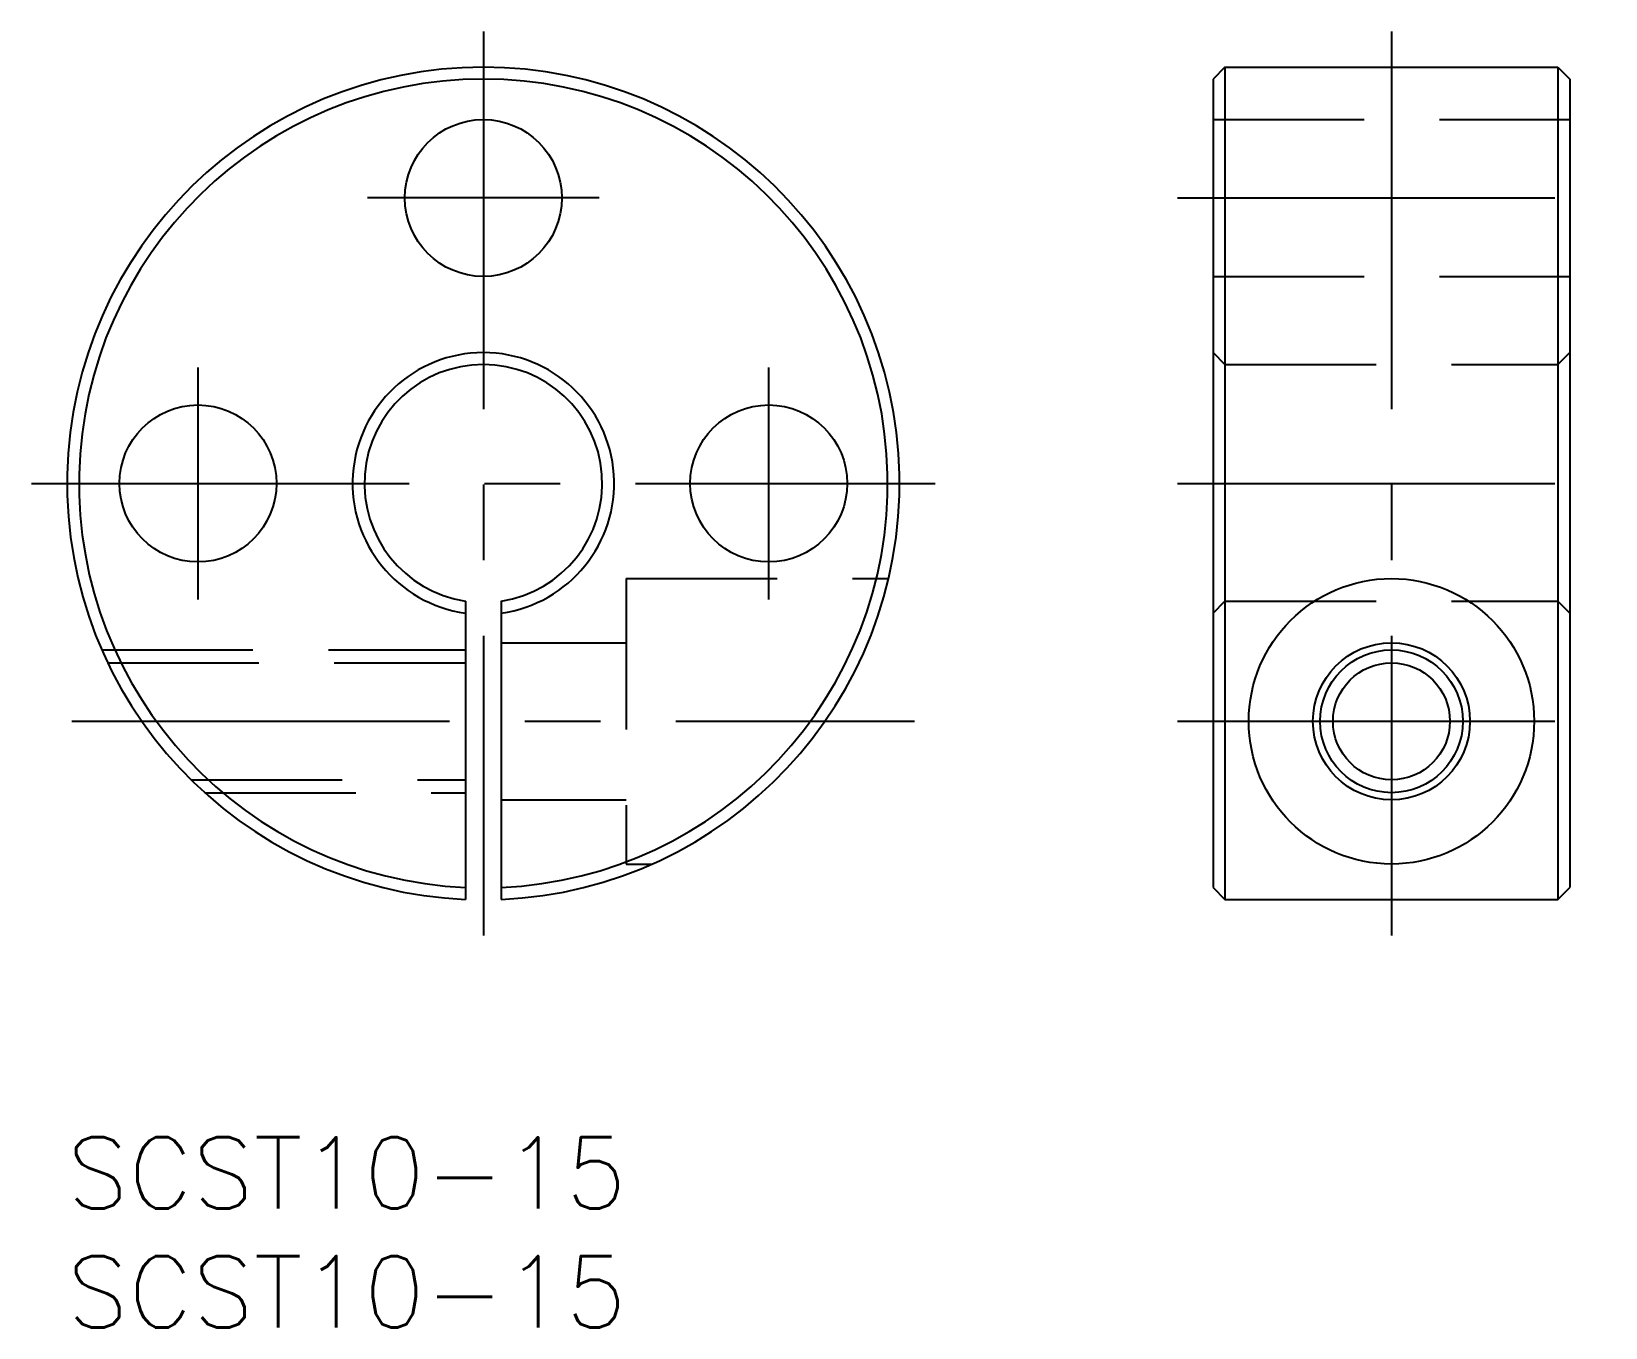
# Model space of a CAD drawing. Extents: x -1.5 to 64.7, y -8 to 46.5.
import ezdxf

# ---------------------------------------------------------------- set-up
doc = ezdxf.new("R2010")
doc.units = 0
doc.header["$LTSCALE"] = 0.5
doc.linetypes.add('CENTER', pattern=[50.8, 31.75, -6.35, 6.35, -6.35])
doc.linetypes.add('DASHED', pattern=[19.05, 12.7, -6.35])
for name, color, linetype in [('MSM_CENTER', 1, 'CENTER'), ('MSM_CONTINUOUS', 7, 'CONTINUOUS'), ('MSM_DASHED', 4, 'DASHED'), ('MSM_NARROW', 5, 'CONTINUOUS'), ('MSM_PART_NUMBER', 7, 'CONTINUOUS')]:
    doc.layers.add(name, color=color, linetype=linetype)
doc.styles.get("Standard").update_dxf_attribs({"font": 'txt.shx', "height": 3, "bigfont": 'bigfont.shx'})

# ---------------------------------------------------------------- blocks, each defined once
blk = doc.blocks.new('*U3')
at = {"layer": 'MSM_PART_NUMBER'}
blk.add_text('SCST10-15', height=3, dxfattribs=at).set_placement((0, -3))
blk = doc.blocks.new('*U4')
at = {"layer": 'MSM_PART_NUMBER'}
blk.add_text('SCST10-15', height=3, dxfattribs=at).set_placement((0, -8))

msp = doc.modelspace()

# ---------------------------------------------------------------- linework, layer by layer
at = {"layer": 'MSM_CENTER'}
for p, q in [((17.5, 46.484), (17.5, 8.484)), ((55.685, 46.484), (55.685, 8.484)), ((22.376, 39.484), (12.624, 39.484)), ((46.685, 39.484), (64.685, 39.484)), ((5.5, 32.36), (5.5, 22.608)), ((29.5, 22.608), (29.5, 32.36)), ((-1.5, 27.484), (36.5, 27.484)), ((46.685, 27.484), (64.685, 27.484)), ((0.195, 17.484), (35.625, 17.484)), ((46.685, 17.484), (64.685, 17.484))]:
    msp.add_line(p, q, dxfattribs=at)
at = {"layer": 'MSM_CONTINUOUS'}
for p, q in [((48.685, 44.984), (48.185, 44.484)), ((48.185, 44.484), (48.185, 10.5)), ((48.685, 44.984), (48.685, 10)), ((48.685, 44.984), (62.685, 44.984)), ((52.185, 44.984), (52.185, 44.984)), ((55.685, 44.984), (55.685, 44.984)), ((62.685, 44.984), (62.685, 10)), ((62.685, 44.984), (63.185, 44.484)), ((63.185, 44.484), (63.185, 10.5)), ((16.75, 22.54), (16.75, 10)), ((18.25, 22.54), (18.25, 10)), ((48.185, 10.5), (48.685, 10)), ((48.685, 10), (62.685, 10)), ((62.685, 10), (63.185, 10.5))]:
    msp.add_line(p, q, dxfattribs=at)
for centre, radius in [((17.5, 39.484), 3.3), ((5.5, 27.484), 3.3), ((29.5, 27.484), 3.3), ((55.685, 17.484), 6), ((55.685, 17.484), 3.3), ((55.685, 17.484), 2.458)]:
    msp.add_circle(centre, radius, dxfattribs=at)
for radius, start, end in [(17.5, 272.45629, 267.54371), (17, 272.52858, 267.47142), (5.5, 277.83748, 262.16252), (5, 278.62693, 261.37307)]:
    msp.add_arc((17.5, 27.484), radius, start, end, dxfattribs=at)
at = {"layer": 'MSM_DASHED'}
for p, q in [((48.185, 42.784), (63.185, 42.784)), ((48.185, 36.184), (63.185, 36.184)), ((48.185, 32.984), (48.685, 32.484)), ((48.685, 32.484), (62.685, 32.484)), ((62.685, 32.484), (63.185, 32.984)), ((23.5, 23.484), (23.5, 11.484)), ((23.5, 23.484), (34.537, 23.484)), ((48.185, 22.035), (48.685, 22.54)), ((48.685, 22.54), (62.685, 22.54)), ((62.685, 22.54), (63.185, 22.035)), ((18.25, 20.784), (23.5, 20.784)), ((1.461, 20.484), (16.75, 20.484)), ((1.708, 19.942), (16.75, 19.942)), ((5.21, 15.025), (16.75, 15.025)), ((5.785, 14.484), (16.75, 14.484)), ((18.25, 14.184), (23.5, 14.184)), ((23.5, 11.484), (24.589, 11.484))]:
    msp.add_line(p, q, dxfattribs=at)
at = {"layer": 'MSM_NARROW'}
msp.add_circle((55.685, 17.484), 3, dxfattribs=at)

# ---------------------------------------------------------------- block references
at = {"layer": 'MSM_CONTINUOUS'}
for name in ['*U3', '*U4']:
    msp.add_blockref(name, (0, 0), dxfattribs=at)

doc.saveas('drawing.dxf')
